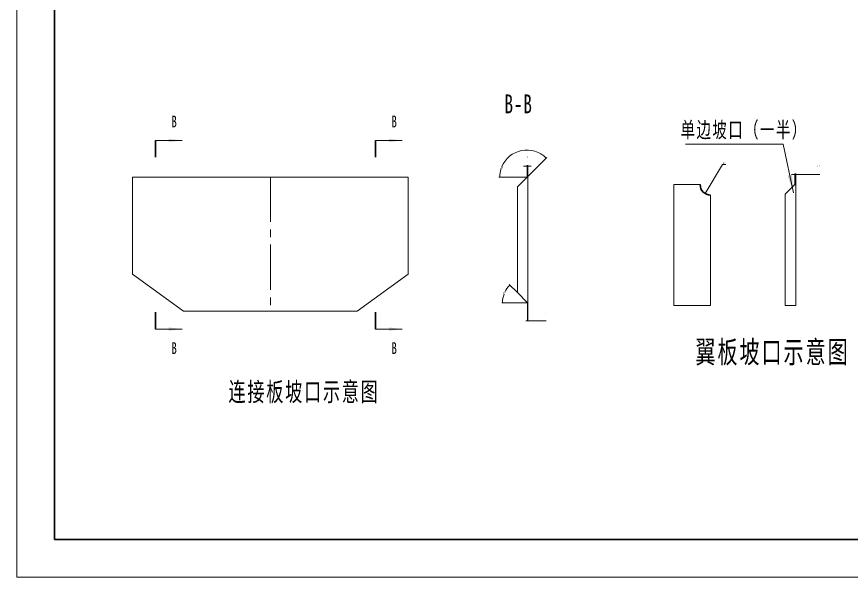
# Model space of a CAD drawing. Header units: millimetres. Extents: x 0 to 3780, y 0 to 2673.
# Drawn here: x 0 to 1990, y 0 to 1336 of the extents above; entities that cross this region are included whole.
import ezdxf

# ---------------------------------------------------------------- set-up
doc = ezdxf.new("R2010")
doc.units = ezdxf.units.MM
doc.linetypes.add('点画线', pattern=[162, 108, -18, 18, -18, 0, 0])
doc.layers.get('0').update_dxf_attribs({"lineweight": 18})
for name, color, linetype, lineweight in [('中心线层', 1, '点画线', 18), ('尺寸线层', 3, 'Continuous', 18), ('粗实线层', 7, 'Continuous', 35), ('细实线层', 7, 'Continuous', 18)]:
    doc.layers.add(name, color=color, linetype=linetype, lineweight=lineweight)
doc.styles.add('标准', font='', dxfattribs={"width": 0.667})
doc.styles.get('标准').set_extended_font_data('宋体')
doc.dimstyles.new('标准', dxfattribs={"dimtxt": 3.5, "dimasz": 4, "dimexe": 2, "dimexo": 0, "dimtad": 1, "dimdsep": 46, "dimtxsty": '标准', "dimblk": '_CAXARROW', "dimcen": 0, "dimdle": 8, "dimazin": 2, "dimtfac": 0.707107, "dimtdec": 3, "dimtmove": 2, "dimatfit": 3, "dimfxl": 1, "dimfrac": 2, "dimtolj": 1, "dimarcsym": 1})

# ---------------------------------------------------------------- blocks, each defined once
blk = doc.blocks.new('*X2')
at = {"layer": '粗实线层'}
for p, q in [((-200, 138.5), (-200, -138.5)), ((-200, -138.5), (200, -138.5))]:
    blk.add_line(p, q, dxfattribs=at)
at = {"layer": '细实线层'}
for p, q in [((-210, 148.5), (-210, -148.5)), ((-210, -148.5), (210, -148.5))]:
    blk.add_line(p, q, dxfattribs=at)
blk = doc.blocks.new('*X4')
at = {"layer": '尺寸线层'}
for points in [[(1217.6, 611.8), (1215.6, 612.1), (1215.6, 611.6)], [(1218.6, 611.8), (1220.6, 612.1), (1220.6, 611.6)]]:
    blk.add_hatch(color=0, dxfattribs=at).paths.add_polyline_path(points, flags=0)
at = {"layer": '尺寸线层', "color": 0}
for p, q in [((1217.6, 654.7), (1217.6, 610.8)), ((1218.6, 654.7), (1218.6, 610.8)), ((1213.6, 611.8), (1262.2, 611.8))]:
    blk.add_line(p, q, dxfattribs=at)
at = {"layer": '尺寸线层', "color": 0, "insert": (1261.8, 629.5), "char_height": 1.75, "width": 3.5, "attachment_point": 5, "line_spacing_factor": 1.15057, "style": '标准'}
blk.add_mtext('\\T1.1;2', dxfattribs=at)
blk = doc.blocks.new('_CAXARROW')
blk.add_hatch(color=0).paths.add_polyline_path([(0, 0), (-1, 0.125), (-1, -0.125)], flags=0)
blk = doc.blocks.new('*X5')
at = {"layer": '尺寸线层'}
for points in [[(64, 449.8), (32, 453.8), (32, 445.8)], [(64, 0), (32, 4), (32, -4)]]:
    blk.add_hatch(color=0, dxfattribs=at).paths.add_polyline_path(points, flags=0)
at = {"layer": '尺寸线层', "color": 0, "linetype": 'Continuous', "lineweight": 35}
for p, q in [((0, 449.8), (0, 409.8)), ((0, 40), (0, 0))]:
    blk.add_line(p, q, dxfattribs=at)
at = {"layer": '尺寸线层', "color": 0}
for p, q in [((0, 449.8), (64, 449.8)), ((0, 0), (64, 0))]:
    blk.add_line(p, q, dxfattribs=at)
at = {"layer": '尺寸线层', "color": 0, "char_height": 28, "width": 56, "attachment_point": 5, "line_spacing_factor": 1.15057, "style": '标准'}
for insert in [(45.3, 495), (45.3, -45.3)]:
    blk.add_mtext('\\T1.1;B', dxfattribs=dict(at, insert=insert))
blk = doc.blocks.new('*X6')
at = {"layer": '尺寸线层'}
for points in [[(64, 449.8), (32, 453.8), (32, 445.8)], [(64, 0), (32, 4), (32, -4)]]:
    blk.add_hatch(color=0, dxfattribs=at).paths.add_polyline_path(points, flags=0)
at = {"layer": '尺寸线层', "color": 0, "linetype": 'Continuous', "lineweight": 35}
for p, q in [((0, 449.8), (0, 409.8)), ((0, 40), (0, 0))]:
    blk.add_line(p, q, dxfattribs=at)
at = {"layer": '尺寸线层', "color": 0}
for p, q in [((0, 449.8), (64, 449.8)), ((0, 0), (64, 0))]:
    blk.add_line(p, q, dxfattribs=at)
at = {"layer": '尺寸线层', "color": 0, "char_height": 28, "width": 56, "attachment_point": 5, "line_spacing_factor": 1.15057, "style": '标准'}
for insert in [(45.3, 495), (45.3, -45.3)]:
    blk.add_mtext('\\T1.1;B', dxfattribs=dict(at, insert=insert))
blk = doc.blocks.new('*X7')
at = {"layer": '尺寸线层'}
for points in [[(1175.6, 696.7), (1173.3, 693.5), (1172.5, 694.2)], [(1158.2, 654.7), (1158.9, 658.7), (1157.9, 658.8)]]:
    blk.add_hatch(color=0, dxfattribs=at).paths.add_polyline_path(points, flags=0)
at = {"layer": '尺寸线层', "color": 0}
for p, q in [((1193.7, 678.7), (1174.2, 698.2)), ((1217.6, 654.7), (1156.2, 654.7))]:
    blk.add_line(p, q, dxfattribs=at)
for start, end in [(135, 155.2358), (159.7277, 180)]:
    blk.add_arc((1217.6, 654.7), 59.4, start, end, dxfattribs=at)
at = {"layer": '尺寸线层', "color": 0, "insert": (1162.8, 677.5), "char_height": 3.5, "width": 9.536, "attachment_point": 5, "line_spacing_factor": 1.15057, "style": '标准'}
blk.add_mtext('\\T1.1;45%%D', dxfattribs=at)
blk = doc.blocks.new('*X22')
at = {"layer": '尺寸线层'}
for points in [[(1216.6, 980.5), (1212.6, 981), (1212.6, 980)], [(1218.6, 980.5), (1222.6, 981), (1222.6, 980)]]:
    blk.add_hatch(color=0, dxfattribs=at).paths.add_polyline_path(points, flags=0)
at = {"layer": '尺寸线层', "color": 0}
for p, q in [((1208.6, 980.5), (1226.6, 980.5)), ((1216.6, 953.6), (1216.6, 982.5)), ((1218.6, 953.6), (1218.6, 982.5))]:
    blk.add_line(p, q, dxfattribs=at)
at = {"layer": '尺寸线层', "color": 0, "insert": (1217.6, 1001.7), "char_height": 3.5, "width": 7, "attachment_point": 5, "line_spacing_factor": 1.15057, "style": '标准'}
blk.add_mtext('\\T1.1;2', dxfattribs=at)
blk = doc.blocks.new('*X23')
at = {"layer": '尺寸线层'}
for points in [[(1262.6, 999.6), (1259.4, 1002), (1260, 1002.7)], [(1151.6, 953.6), (1152.3, 957.6), (1151.3, 957.6)]]:
    blk.add_hatch(color=0, dxfattribs=at).paths.add_polyline_path(points, flags=0)
at = {"layer": '尺寸线层', "color": 0}
for q in [(1264, 1001), (1149.6, 953.6)]:
    blk.add_line((1216.6, 953.6), q, dxfattribs=at)
for start, end in [(45, 157.7169), (161.7585, 180)]:
    blk.add_arc((1216.6, 953.6), 65, start, end, dxfattribs=at)
at = {"layer": '尺寸线层', "color": 0, "insert": (1155.7, 976.1), "char_height": 3.5, "width": 12.687, "attachment_point": 5, "line_spacing_factor": 1.15057, "style": '标准'}
blk.add_mtext('\\T1.1;135%%D', dxfattribs=at)
blk = doc.blocks.new('*X36')
at = {"layer": '尺寸线层', "linetype": 'Continuous'}
blk.add_hatch(color=0, dxfattribs=at).paths.add_polyline_path([(117.8, -116.2), (103.7, -75), (114.2, -72.8)], flags=0)
at = {"layer": '尺寸线层', "color": 0}
for p, q in [((93.5, 0), (-139.5, 0)), ((117.8, -116.2), (93.5, 0))]:
    blk.add_line(p, q, dxfattribs=at)
at = {"layer": '尺寸线层', "color": 0, "insert": (0, 31.7), "char_height": 37.8, "width": 557.945, "attachment_point": 5, "line_spacing_factor": 1.15057, "style": '标准'}
blk.add_mtext('\\T1.1;单边坡口（一半）', dxfattribs=at)
blk = doc.blocks.new('*X38')
at = {"layer": '尺寸线层'}
for points in [[(1855, 960.4), (1851, 960.9), (1851, 959.9)], [(1857.4, 960.4), (1861.4, 960.9), (1861.4, 959.9)]]:
    blk.add_hatch(color=0, dxfattribs=at).paths.add_polyline_path(points, flags=0)
at = {"layer": '尺寸线层', "color": 0}
for p, q in [((1847, 960.4), (1914.5, 960.4)), ((1855, 936.1), (1855, 962.4)), ((1857.4, 936.1), (1857.4, 962.4))]:
    blk.add_line(p, q, dxfattribs=at)
at = {"layer": '尺寸线层', "color": 0, "insert": (1911.9, 981.6), "char_height": 3.5, "width": 10.11, "attachment_point": 5, "line_spacing_factor": 1.15057, "style": '标准'}
blk.add_mtext('\\T1.1;2.4', dxfattribs=at)
blk = doc.blocks.new('*X40')
at = {"layer": '尺寸线层'}
blk.add_hatch(color=0, dxfattribs=at).paths.add_polyline_path([(1641.7, 914.6), (1643.3, 918.3), (1644.1, 917.8)], flags=0)
at = {"layer": '尺寸线层', "color": 0}
for p, q in [((1641.7, 914.6), (1682.9, 984.3)), ((1682.9, 984.3), (1690.3, 984.3))]:
    blk.add_line(p, q, dxfattribs=at)
at = {"layer": '尺寸线层', "color": 0, "insert": (1687.8, 986.7), "char_height": 3.5, "width": 10.058, "attachment_point": 5, "line_spacing_factor": 1.15057, "style": '标准'}
blk.add_mtext('\\T1.1;R25', dxfattribs=at)

msp = doc.modelspace()

# ---------------------------------------------------------------- linework, layer by layer
for p, q in [((276.108, 722.317), (276.108, 953.618)), ((276.108, 953.618), (933.28, 953.618)), ((933.28, 722.317), (933.28, 953.618)), ((1216.65, 953.618), (1218.65, 953.618)), ((1218.65, 953.618), (1218.65, 654.739)), ((1566.4, 648.138), (1566.4, 936.138)), ((1566.4, 936.138), (1629.4, 936.138)), ((1857.418, 648.138), (1857.418, 936.138)), ((1193.694, 930.662), (1193.694, 678.695)), ((1654.4, 911.138), (1654.4, 648.138)), ((1832.018, 648.138), (1832.018, 913.138)), ((276.108, 722.317), (397.489, 634.189)), ((933.28, 722.317), (811.899, 634.189)), ((1217.65, 654.739), (1218.65, 654.739)), ((1217.65, 654.739), (1218.65, 654.739)), ((1654.4, 648.138), (1566.4, 648.138)), ((1832.018, 648.138), (1857.418, 648.138)), ((397.489, 634.189), (604.694, 634.189)), ((811.899, 634.189), (604.694, 634.189))]:
    msp.add_line(p, q)
at = {"layer": '中心线层'}
msp.add_line((604.694, 955.118), (604.694, 632.689), dxfattribs=at)
at = {"layer": '粗实线层'}
for p, q in [((1216.65, 953.618), (1193.694, 930.662)), ((1855.018, 936.138), (1832.018, 913.138)), ((1857.418, 936.138), (1855.018, 936.138)), ((1217.65, 654.739), (1193.694, 678.695))]:
    msp.add_line(p, q, dxfattribs=at)
msp.add_arc((1654.4, 936.138), 25, 180, 270, dxfattribs=at)

# ---------------------------------------------------------------- block references
at = {"layer": '尺寸线层'}
for name, p in [('*X6', (330.609, 591.704)), ('*X5', (855.321, 591.704)), ('*X36', (1734.19, 1032.772))]:
    msp.add_blockref(name, p, dxfattribs=at)
at = {"layer": '粗实线层', "color": 7, "xscale": 8.999999999999996, "yscale": 8.999999999999998, "zscale": 9}
msp.add_blockref('*X2', (1890, 1336.5), dxfattribs=at)

# ---------------------------------------------------------------- texts
at = {"layer": '尺寸线层', "line_spacing_factor": 1.15057, "style": '标准'}
for s, insert, char_height, width, attachment_point in [('\\T1.1;B-B ', (1196.64, 1151.094), 45, 102.01746, 2), ('\\T1.1;翼板坡口示意图', (1618.158, 563.327), 52.5, 1080.05865, 1), ('\\T1.1;连接板坡口示意图', (504.88, 464.908), 45, 1197.20735, 1)]:
    msp.add_mtext(s, dxfattribs=dict(at, insert=insert, char_height=char_height, width=width, attachment_point=attachment_point))

# ---------------------------------------------------------------- dimensions: what is measured, and where the dimension line sits
at = {"layer": '尺寸线层'}
for base, line1, line2, picture, middle in [((1155.659, 976.118), ((1216.65, 953.618), (1218.65, 953.618)), ((1216.65, 953.618), (1193.694, 930.662)), '*X23', (1155.659, 976.118)), ((1162.768, 677.472), ((1217.65, 654.739), (1218.65, 654.739)), ((1217.65, 654.739), (1193.694, 678.695)), '*X7', (1162.768, 677.472))]:
    dim = msp.add_angular_dim_2l(base=base, line1=line1, line2=line2, dimstyle='标准', override={"dimtad": 0, "dimtih": 1, "dimtoh": 1, "dimsah": 1, "dimtdec": 2, "dimtfill": 1, "dimtzin": 8}, dxfattribs=at)
    dim.commit()
    dim.dimension.update_dxf_attribs({"geometry": picture, "text_midpoint": middle})
for base, p1, p2, picture, middle in [((1218.65, 980.519), (1216.65, 953.618), (1218.65, 953.618), '*X22', (1217.65, 1001.718)), ((1857.418, 960.366), (1855.018, 936.138), (1857.418, 936.138), '*X38', (1911.928, 981.565))]:
    dim = msp.add_linear_dim(base=base, p1=p1, p2=p2, dimstyle='标准', override={"dimsah": 1, "dimtfill": 1, "dimtzin": 0}, dxfattribs=at)
    dim.commit()
    dim.dimension.update_dxf_attribs({"geometry": picture, "text_midpoint": middle, "dimtype": 160})
dim = msp.add_radius_dim(center=(1654.4, 936.138), mpoint=(1641.663, 914.626), dimstyle='标准', override={"dimtih": 1, "dimtoh": 1, "dimpost": 'R<>', "dimsah": 1, "dimtfill": 1, "dimtzin": 0}, dxfattribs=at)
dim.commit()
dim.dimension.update_dxf_attribs({"geometry": '*X40', "text_midpoint": (1687.779, 984.308)})
dim = msp.add_linear_dim(base=(1218.63, 611.807), p1=(1217.63, 654.739), p2=(1218.63, 654.739), text='2', dimstyle='标准', override={"dimscale": 0.5, "dimsah": 1, "dimtfac": 1, "dimtfill": 1, "dimtzin": 0}, dxfattribs=at)
dim.commit()
dim.dimension.update_dxf_attribs({"geometry": '*X4', "text_midpoint": (1261.83, 629.473), "dimtype": 160})

doc.saveas('drawing.dxf')
